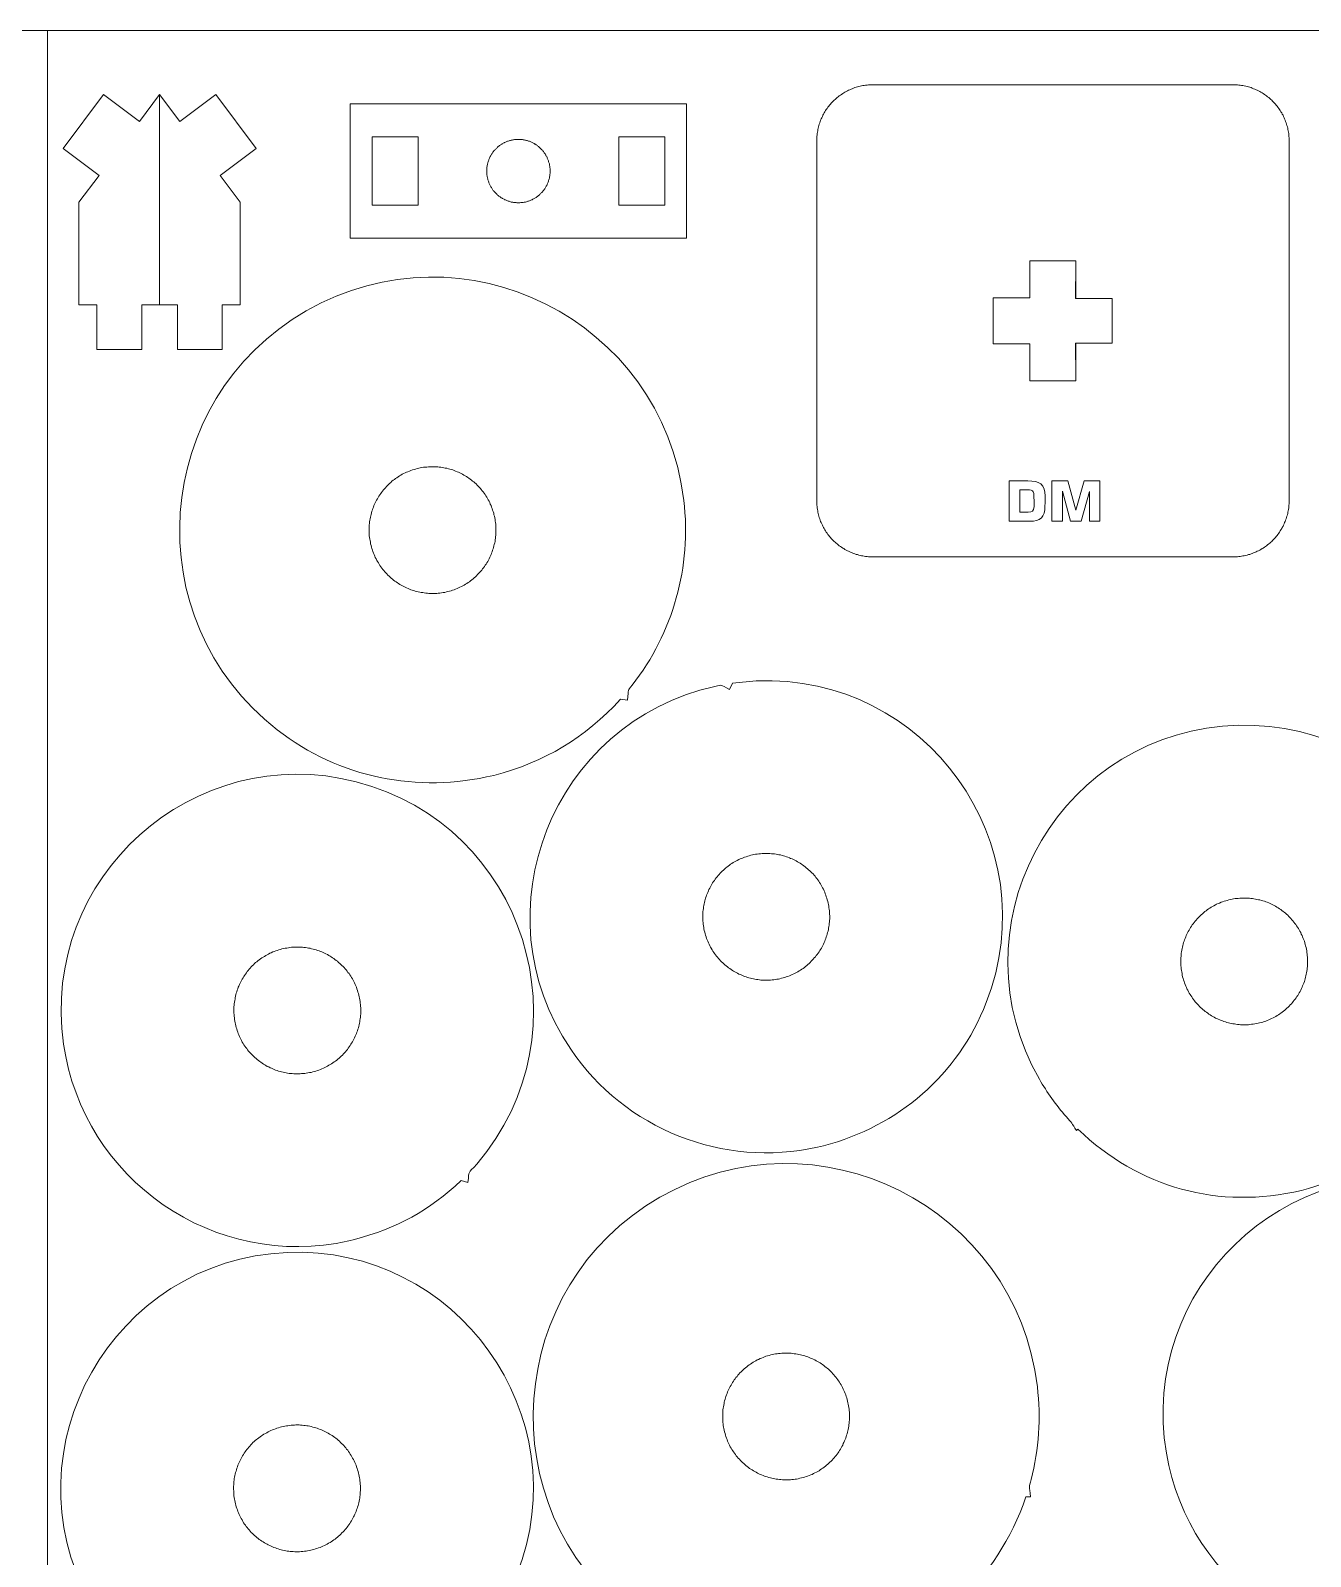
# Model space of a CAD drawing. Header units: inches. Extents: x 385 to 1135, y 241 to 603.
# Drawn here: x 577.9 to 665.5, y 379.5 to 484 of the extents above; entities that cross this region are included whole.
import ezdxf

# ---------------------------------------------------------------- set-up
doc = ezdxf.new("R2010")
doc.units = ezdxf.units.IN
doc.header["$MEASUREMENT"] = 0
for name, color, linetype in [('Capa 1', 7, 'Continuous'), ('Capa 2', 5, 'Continuous'), ('Capa 5', 20, 'Continuous')]:
    doc.layers.add(name, color=color, linetype=linetype)

msp = doc.modelspace()

# ---------------------------------------------------------------- linework, layer by layer
at = {"layer": 'Capa 1', "lineweight": 9}
for points in [[(585.52, 462.15), (582.45, 462.15), (582.45, 465.22), (581.22, 465.22), (581.22, 472.23), (582.6, 474.07), (580.15, 475.91), (582.91, 479.6), (585.36, 477.76), (586.74, 479.6), (586.74, 465.22), (585.52, 465.22), (585.52, 462.15)], [(586.74, 465.22), (587.97, 465.22), (587.97, 462.15), (591.03, 462.15), (591.03, 465.22), (592.26, 465.22), (592.26, 472.23), (590.88, 474.07), (593.34, 475.91), (590.58, 479.6), (588.12, 477.76), (586.74, 479.6)], [(635.54, 447.96), (660.29, 447.96), (660.39, 447.97), (660.49, 447.97), (660.58, 447.98), (660.68, 447.99), (660.78, 448), (660.87, 448.02), (660.96, 448.04), (661.06, 448.06), (661.15, 448.08), (661.24, 448.11), (661.33, 448.13), (661.42, 448.16), (661.51, 448.19), (661.6, 448.23), (661.68, 448.26), (661.77, 448.3), (661.85, 448.34), (661.94, 448.38), (662.02, 448.42), (662.1, 448.47), (662.18, 448.52), (662.26, 448.56), (662.34, 448.62), (662.41, 448.67), (662.49, 448.72), (662.56, 448.78), (662.63, 448.84), (662.7, 448.9), (662.77, 448.96), (662.84, 449.02), (662.9, 449.08), (662.97, 449.15), (663.03, 449.22), (663.09, 449.29), (663.15, 449.36), (663.21, 449.43), (663.26, 449.5), (663.32, 449.58), (663.37, 449.65), (663.42, 449.73), (663.47, 449.81), (663.52, 449.89), (663.56, 449.97), (663.61, 450.05), (663.65, 450.13), (663.69, 450.22), (663.72, 450.3), (663.76, 450.39), (663.79, 450.48), (663.82, 450.57), (663.85, 450.66), (663.88, 450.75), (663.91, 450.84), (663.93, 450.93), (663.95, 451.02), (663.97, 451.12), (663.98, 451.21), (664, 451.31), (664.01, 451.4), (664.01, 451.5), (664.02, 451.6), (664.02, 451.7), (664.03, 476.44), (664.02, 476.54), (664.02, 476.64), (664.01, 476.74), (664.01, 476.84), (664, 476.93), (663.98, 477.03), (663.97, 477.12), (663.95, 477.22), (663.93, 477.31), (663.91, 477.4), (663.88, 477.49), (663.85, 477.58), (663.82, 477.67), (663.79, 477.76), (663.76, 477.85), (663.72, 477.94), (663.69, 478.02), (663.65, 478.11), (663.61, 478.19), (663.56, 478.27), (663.52, 478.35), (663.47, 478.43), (663.42, 478.51), (663.37, 478.59), (663.32, 478.66), (663.26, 478.74), (663.21, 478.81), (663.15, 478.88), (663.09, 478.95), (663.03, 479.02), (662.97, 479.09), (662.9, 479.16), (662.84, 479.22), (662.77, 479.28), (662.7, 479.34), (662.63, 479.4), (662.56, 479.46), (662.49, 479.52), (662.41, 479.57), (662.34, 479.62), (662.26, 479.67), (662.18, 479.72), (662.1, 479.77), (662.02, 479.82), (661.94, 479.86), (661.85, 479.9), (661.77, 479.94), (661.68, 479.98), (661.6, 480.01), (661.51, 480.05), (661.42, 480.08), (661.33, 480.11), (661.24, 480.13), (661.15, 480.16), (661.06, 480.18), (660.96, 480.2), (660.87, 480.22), (660.78, 480.23), (660.68, 480.25), (660.58, 480.26), (660.49, 480.27), (660.39, 480.27), (660.29, 480.28), (635.54, 480.28), (635.44, 480.28), (635.35, 480.27), (635.25, 480.27), (635.15, 480.26), (635.05, 480.25), (634.96, 480.23), (634.86, 480.22), (634.77, 480.2), (634.68, 480.18), (634.58, 480.16), (634.49, 480.13), (634.4, 480.11), (634.31, 480.08), (634.22, 480.05), (634.14, 480.01), (634.05, 479.98), (633.96, 479.94), (633.88, 479.9), (633.8, 479.86), (633.71, 479.82), (633.63, 479.77), (633.55, 479.72), (633.48, 479.67), (633.4, 479.62), (633.32, 479.57), (633.25, 479.52), (633.17, 479.46), (633.1, 479.4), (633.03, 479.34), (632.96, 479.28), (632.9, 479.22), (632.83, 479.16), (632.77, 479.09), (632.7, 479.02), (632.64, 478.95), (632.58, 478.88), (632.53, 478.81), (632.47, 478.74), (632.42, 478.66), (632.36, 478.59), (632.31, 478.51), (632.26, 478.43), (632.22, 478.35), (632.17, 478.27), (632.13, 478.19), (632.09, 478.11), (632.05, 478.02), (632.01, 477.94), (631.97, 477.85), (631.94, 477.76), (631.91, 477.67), (631.88, 477.58), (631.85, 477.49), (631.83, 477.4), (631.81, 477.31), (631.79, 477.22), (631.77, 477.12), (631.75, 477.03), (631.74, 476.93), (631.73, 476.84), (631.72, 476.74), (631.71, 476.64), (631.71, 476.54), (631.71, 451.8), (631.71, 451.7), (631.71, 451.6), (631.72, 451.5), (631.73, 451.4), (631.74, 451.31), (631.75, 451.21), (631.77, 451.12), (631.79, 451.02), (631.81, 450.93), (631.83, 450.84), (631.85, 450.75), (631.88, 450.66), (631.91, 450.57), (631.94, 450.48), (631.97, 450.39), (632.01, 450.3), (632.05, 450.22), (632.09, 450.13), (632.13, 450.05), (632.17, 449.97), (632.22, 449.89), (632.26, 449.81), (632.31, 449.73), (632.36, 449.65), (632.42, 449.58), (632.47, 449.5), (632.53, 449.43), (632.58, 449.36), (632.64, 449.29), (632.7, 449.22), (632.77, 449.15), (632.83, 449.08), (632.9, 449.02), (632.96, 448.96), (633.03, 448.9), (633.1, 448.84), (633.17, 448.78), (633.25, 448.72), (633.32, 448.67), (633.4, 448.62), (633.48, 448.56), (633.55, 448.52), (633.63, 448.47), (633.71, 448.42), (633.8, 448.38), (633.88, 448.34), (633.96, 448.3), (634.05, 448.26), (634.14, 448.23), (634.22, 448.19), (634.31, 448.16), (634.4, 448.13), (634.49, 448.11), (634.58, 448.08), (634.68, 448.06), (634.77, 448.04), (634.86, 448.02), (634.96, 448), (635.05, 447.99), (635.15, 447.98), (635.25, 447.97), (635.35, 447.97), (635.44, 447.96), (635.54, 447.96)], [(622.8, 469.77), (599.79, 469.77), (599.79, 478.97), (622.8, 478.97), (622.8, 469.77)], [(604.43, 476.71), (604.43, 472.03), (601.29, 472.03), (601.29, 476.71), (604.43, 476.71)], [(611.29, 472.2), (611.24, 472.2), (611.18, 472.2), (611.13, 472.21), (611.07, 472.21), (611.02, 472.22), (610.96, 472.22), (610.91, 472.23), (610.86, 472.24), (610.8, 472.25), (610.75, 472.27), (610.7, 472.28), (610.65, 472.3), (610.6, 472.31), (610.55, 472.33), (610.5, 472.35), (610.45, 472.37), (610.4, 472.39), (610.35, 472.41), (610.31, 472.44), (610.26, 472.46), (610.21, 472.49), (610.17, 472.51), (610.12, 472.54), (610.08, 472.57), (610.04, 472.6), (610, 472.63), (609.95, 472.66), (609.91, 472.69), (609.87, 472.73), (609.83, 472.76), (609.8, 472.8), (609.76, 472.83), (609.72, 472.87), (609.69, 472.91), (609.65, 472.95), (609.62, 472.99), (609.59, 473.03), (609.55, 473.07), (609.52, 473.11), (609.49, 473.16), (609.47, 473.2), (609.44, 473.24), (609.41, 473.29), (609.39, 473.33), (609.36, 473.38), (609.34, 473.43), (609.32, 473.48), (609.29, 473.52), (609.27, 473.57), (609.26, 473.62), (609.24, 473.67), (609.22, 473.72), (609.21, 473.77), (609.19, 473.83), (609.18, 473.88), (609.17, 473.93), (609.16, 473.98), (609.15, 474.04), (609.14, 474.09), (609.14, 474.15), (609.13, 474.2), (609.13, 474.26), (609.12, 474.31), (609.12, 474.37), (609.12, 474.42), (609.13, 474.48), (609.13, 474.54), (609.14, 474.59), (609.14, 474.64), (609.15, 474.7), (609.16, 474.75), (609.17, 474.81), (609.18, 474.86), (609.19, 474.91), (609.21, 474.96), (609.22, 475.01), (609.24, 475.06), (609.26, 475.11), (609.27, 475.16), (609.29, 475.21), (609.32, 475.26), (609.34, 475.31), (609.36, 475.36), (609.39, 475.4), (609.41, 475.45), (609.44, 475.49), (609.47, 475.54), (609.49, 475.58), (609.52, 475.62), (609.55, 475.67), (609.59, 475.71), (609.62, 475.75), (609.65, 475.79), (609.69, 475.83), (609.72, 475.86), (609.76, 475.9), (609.8, 475.94), (609.83, 475.97), (609.87, 476.01), (609.91, 476.04), (609.95, 476.07), (610, 476.11), (610.04, 476.14), (610.08, 476.17), (610.12, 476.2), (610.17, 476.22), (610.21, 476.25), (610.26, 476.28), (610.31, 476.3), (610.35, 476.32), (610.4, 476.35), (610.45, 476.37), (610.5, 476.39), (610.55, 476.41), (610.6, 476.42), (610.65, 476.44), (610.7, 476.46), (610.75, 476.47), (610.8, 476.48), (610.86, 476.49), (610.91, 476.5), (610.96, 476.51), (611.02, 476.52), (611.07, 476.53), (611.13, 476.53), (611.18, 476.53), (611.24, 476.54), (611.29, 476.54), (611.35, 476.54), (611.4, 476.53), (611.46, 476.53), (611.51, 476.53), (611.57, 476.52), (611.62, 476.51), (611.68, 476.5), (611.73, 476.49), (611.78, 476.48), (611.84, 476.47), (611.89, 476.46), (611.94, 476.44), (611.99, 476.42), (612.04, 476.41), (612.09, 476.39), (612.14, 476.37), (612.19, 476.35), (612.23, 476.32), (612.28, 476.3), (612.33, 476.28), (612.37, 476.25), (612.42, 476.22), (612.46, 476.2), (612.51, 476.17), (612.55, 476.14), (612.59, 476.11), (612.63, 476.07), (612.67, 476.04), (612.71, 476.01), (612.75, 475.97), (612.79, 475.94), (612.83, 475.9), (612.86, 475.86), (612.9, 475.83), (612.93, 475.79), (612.97, 475.75), (613, 475.71), (613.03, 475.67), (613.06, 475.62), (613.09, 475.58), (613.12, 475.54), (613.15, 475.49), (613.17, 475.45), (613.2, 475.4), (613.23, 475.36), (613.25, 475.31), (613.27, 475.26), (613.29, 475.21), (613.31, 475.16), (613.33, 475.11), (613.35, 475.06), (613.36, 475.01), (613.38, 474.96), (613.39, 474.91), (613.41, 474.86), (613.42, 474.81), (613.43, 474.75), (613.44, 474.7), (613.44, 474.64), (613.45, 474.59), (613.46, 474.54), (613.46, 474.48), (613.46, 474.42), (613.46, 474.37), (613.46, 474.31), (613.46, 474.26), (613.46, 474.2), (613.45, 474.15), (613.44, 474.09), (613.44, 474.04), (613.43, 473.98), (613.42, 473.93), (613.41, 473.88), (613.39, 473.83), (613.38, 473.77), (613.36, 473.72), (613.35, 473.67), (613.33, 473.62), (613.31, 473.57), (613.29, 473.52), (613.27, 473.48), (613.25, 473.43), (613.23, 473.38), (613.2, 473.33), (613.17, 473.29), (613.15, 473.24), (613.12, 473.2), (613.09, 473.16), (613.06, 473.11), (613.03, 473.07), (613, 473.03), (612.97, 472.99), (612.93, 472.95), (612.9, 472.91), (612.86, 472.87), (612.83, 472.83), (612.79, 472.8), (612.75, 472.76), (612.71, 472.73), (612.67, 472.69), (612.63, 472.66), (612.59, 472.63), (612.55, 472.6), (612.51, 472.57), (612.46, 472.54), (612.42, 472.51), (612.37, 472.49), (612.33, 472.46), (612.28, 472.44), (612.23, 472.41), (612.19, 472.39), (612.14, 472.37), (612.09, 472.35), (612.04, 472.33), (611.99, 472.31), (611.94, 472.3), (611.89, 472.28), (611.84, 472.27), (611.78, 472.25), (611.73, 472.24), (611.68, 472.23), (611.62, 472.22), (611.57, 472.22), (611.51, 472.21), (611.46, 472.21), (611.4, 472.2), (611.35, 472.2), (611.29, 472.2)], [(618.16, 476.71), (618.16, 472.03), (621.3, 472.03), (621.3, 476.71), (618.16, 476.71)], [(649.44, 465.65), (649.44, 468.18), (649.44, 468.22), (649.4, 468.22), (646.33, 468.22), (646.29, 468.22), (646.29, 468.18), (646.29, 465.69), (643.81, 465.69), (643.77, 465.69), (643.77, 465.65), (643.77, 462.59), (643.77, 462.55), (643.81, 462.55), (646.29, 462.55), (646.29, 460.06), (646.29, 460.02), (646.33, 460.02), (649.4, 460.02), (649.44, 460.02), (649.44, 460.06), (649.44, 462.59)], [(649.4, 461.44), (649.4, 461.44), (649.4, 462.59), (649.4, 462.59), (649.4, 462.59), (651.92, 462.59), (651.92, 462.59), (651.92, 462.59), (651.92, 465.65), (651.92, 465.65), (651.92, 465.65), (649.4, 465.65), (649.4, 465.65), (649.4, 465.65), (649.4, 466.8), (649.4, 466.8)], [(606.47, 445.58), (606.58, 445.61), (606.68, 445.64), (606.79, 445.68), (606.89, 445.71), (606.99, 445.75), (607.1, 445.79), (607.2, 445.84), (607.29, 445.88), (607.39, 445.93), (607.49, 445.98), (607.58, 446.03), (607.67, 446.09), (607.76, 446.14), (607.85, 446.2), (607.94, 446.26), (608.02, 446.32), (608.11, 446.39), (608.19, 446.45), (608.27, 446.52), (608.35, 446.59), (608.42, 446.66), (608.5, 446.74), (608.57, 446.81), (608.64, 446.89), (608.71, 446.97), (608.78, 447.05), (608.84, 447.13), (608.9, 447.21), (608.97, 447.3), (609.02, 447.38), (609.08, 447.47), (609.14, 447.56), (609.19, 447.65), (609.24, 447.74), (609.29, 447.83), (609.33, 447.93), (609.38, 448.02), (609.42, 448.12), (609.46, 448.21), (609.49, 448.31), (609.53, 448.41), (609.56, 448.51), (609.59, 448.61), (609.62, 448.71), (609.64, 448.81), (609.67, 448.92), (609.69, 449.02), (609.7, 449.12), (609.72, 449.23), (609.73, 449.33), (609.74, 449.44), (609.75, 449.55), (609.75, 449.65), (609.75, 449.76), (609.75, 449.87), (609.75, 449.97), (609.74, 450.08), (609.74, 450.19), (609.72, 450.3), (609.71, 450.41), (609.69, 450.52), (609.67, 450.63), (609.65, 450.74), (609.62, 450.84), (609.6, 450.95), (609.56, 451.06), (609.53, 451.16), (609.5, 451.27), (609.46, 451.37), (609.42, 451.47), (609.37, 451.57), (609.33, 451.67), (609.28, 451.77), (609.23, 451.86), (609.18, 451.96), (609.12, 452.05), (609.07, 452.14), (609.01, 452.23), (608.95, 452.31), (608.88, 452.4), (608.82, 452.48), (608.75, 452.57), (608.69, 452.65), (608.61, 452.72), (608.54, 452.8), (608.47, 452.87), (608.39, 452.95), (608.32, 453.02), (608.24, 453.09), (608.16, 453.15), (608.08, 453.22), (607.99, 453.28), (607.91, 453.34), (607.82, 453.4), (607.74, 453.46), (607.65, 453.51), (607.56, 453.56), (607.47, 453.62), (607.37, 453.66), (607.28, 453.71), (607.19, 453.75), (607.09, 453.79), (606.99, 453.83), (606.9, 453.87), (606.8, 453.91), (606.7, 453.94), (606.6, 453.97), (606.5, 453.99), (606.39, 454.02), (606.29, 454.04), (606.19, 454.06), (606.08, 454.08), (605.98, 454.09), (605.87, 454.11), (605.77, 454.12), (605.66, 454.12), (605.56, 454.13), (605.45, 454.13), (605.34, 454.13), (605.23, 454.13), (605.13, 454.12), (605.02, 454.11), (604.91, 454.1), (604.8, 454.09), (604.69, 454.07), (604.58, 454.05), (604.47, 454.03), (604.36, 454), (604.26, 453.97), (604.15, 453.94), (604.04, 453.91), (603.94, 453.87), (603.84, 453.83), (603.73, 453.79), (603.63, 453.75), (603.54, 453.7), (603.44, 453.66), (603.34, 453.61), (603.25, 453.55), (603.16, 453.5), (603.07, 453.44), (602.98, 453.38), (602.89, 453.32), (602.81, 453.26), (602.72, 453.2), (602.64, 453.13), (602.56, 453.06), (602.48, 452.99), (602.41, 452.92), (602.33, 452.85), (602.26, 452.77), (602.19, 452.69), (602.12, 452.62), (602.05, 452.54), (601.99, 452.45), (601.93, 452.37), (601.87, 452.29), (601.81, 452.2), (601.75, 452.11), (601.7, 452.02), (601.64, 451.94), (601.59, 451.84), (601.54, 451.75), (601.5, 451.66), (601.45, 451.56), (601.41, 451.47), (601.37, 451.37), (601.34, 451.27), (601.3, 451.17), (601.27, 451.08), (601.24, 450.98), (601.21, 450.87), (601.19, 450.77), (601.17, 450.67), (601.15, 450.57), (601.13, 450.46), (601.11, 450.36), (601.1, 450.25), (601.09, 450.15), (601.08, 450.04), (601.08, 449.93), (601.08, 449.83), (601.08, 449.72), (601.08, 449.61), (601.09, 449.5), (601.09, 449.39), (601.11, 449.29), (601.12, 449.18), (601.14, 449.07), (601.16, 448.96), (601.18, 448.85), (601.21, 448.74), (601.23, 448.63), (601.27, 448.53), (601.3, 448.42), (601.34, 448.32), (601.37, 448.21), (601.42, 448.11), (601.46, 448.01), (601.5, 447.91), (601.55, 447.82), (601.6, 447.72), (601.65, 447.63), (601.71, 447.54), (601.76, 447.45), (601.82, 447.36), (601.88, 447.27), (601.95, 447.19), (602.01, 447.1), (602.08, 447.02), (602.15, 446.94), (602.22, 446.86), (602.29, 446.79), (602.36, 446.71), (602.44, 446.64), (602.51, 446.57), (602.59, 446.5), (602.67, 446.43), (602.75, 446.37), (602.84, 446.3), (602.92, 446.24), (603.01, 446.18), (603.09, 446.13), (603.18, 446.07), (603.27, 446.02), (603.36, 445.97), (603.46, 445.92), (603.55, 445.88), (603.64, 445.83), (603.74, 445.79), (603.84, 445.75), (603.93, 445.71), (604.03, 445.68), (604.13, 445.65), (604.23, 445.62), (604.33, 445.59), (604.44, 445.57), (604.54, 445.54), (604.64, 445.52), (604.75, 445.51), (604.85, 445.49), (604.96, 445.48), (605.06, 445.47), (605.17, 445.46), (605.27, 445.46), (605.38, 445.45), (605.49, 445.45), (605.6, 445.46), (605.71, 445.46), (605.81, 445.47), (605.92, 445.48), (606.03, 445.5), (606.14, 445.51), (606.25, 445.53), (606.36, 445.56), (606.47, 445.58)], [(629.3, 419.11), (629.41, 419.14), (629.52, 419.17), (629.62, 419.2), (629.72, 419.24), (629.83, 419.28), (629.93, 419.32), (630.03, 419.36), (630.13, 419.41), (630.22, 419.46), (630.32, 419.51), (630.41, 419.56), (630.5, 419.61), (630.59, 419.67), (630.68, 419.73), (630.77, 419.79), (630.86, 419.85), (630.94, 419.91), (631.02, 419.98), (631.1, 420.05), (631.18, 420.12), (631.26, 420.19), (631.33, 420.27), (631.4, 420.34), (631.47, 420.42), (631.54, 420.5), (631.61, 420.58), (631.67, 420.66), (631.74, 420.74), (631.8, 420.83), (631.86, 420.91), (631.91, 421), (631.97, 421.09), (632.02, 421.18), (632.07, 421.27), (632.12, 421.36), (632.16, 421.45), (632.21, 421.55), (632.25, 421.64), (632.29, 421.74), (632.33, 421.84), (632.36, 421.94), (632.39, 422.04), (632.42, 422.14), (632.45, 422.24), (632.48, 422.34), (632.5, 422.44), (632.52, 422.55), (632.54, 422.65), (632.55, 422.75), (632.56, 422.86), (632.57, 422.97), (632.58, 423.07), (632.59, 423.18), (632.59, 423.29), (632.59, 423.39), (632.58, 423.5), (632.58, 423.61), (632.57, 423.72), (632.56, 423.83), (632.54, 423.94), (632.53, 424.04), (632.51, 424.15), (632.48, 424.26), (632.46, 424.37), (632.43, 424.48), (632.4, 424.59), (632.36, 424.69), (632.33, 424.8), (632.29, 424.9), (632.25, 425), (632.21, 425.1), (632.16, 425.2), (632.11, 425.29), (632.06, 425.39), (632.01, 425.48), (631.96, 425.58), (631.9, 425.67), (631.84, 425.75), (631.78, 425.84), (631.72, 425.93), (631.65, 426.01), (631.59, 426.09), (631.52, 426.17), (631.45, 426.25), (631.38, 426.33), (631.3, 426.4), (631.23, 426.47), (631.15, 426.54), (631.07, 426.61), (630.99, 426.68), (630.91, 426.75), (630.83, 426.81), (630.74, 426.87), (630.66, 426.93), (630.57, 426.98), (630.48, 427.04), (630.39, 427.09), (630.3, 427.14), (630.21, 427.19), (630.11, 427.24), (630.02, 427.28), (629.92, 427.32), (629.83, 427.36), (629.73, 427.4), (629.63, 427.43), (629.53, 427.46), (629.43, 427.49), (629.33, 427.52), (629.23, 427.55), (629.12, 427.57), (629.02, 427.59), (628.92, 427.61), (628.81, 427.62), (628.71, 427.63), (628.6, 427.64), (628.5, 427.65), (628.39, 427.66), (628.28, 427.66), (628.17, 427.66), (628.07, 427.65), (627.96, 427.65), (627.85, 427.64), (627.74, 427.63), (627.63, 427.61), (627.52, 427.6), (627.41, 427.58), (627.31, 427.55), (627.2, 427.53), (627.09, 427.5), (626.98, 427.47), (626.88, 427.43), (626.77, 427.4), (626.67, 427.36), (626.57, 427.32), (626.47, 427.28), (626.37, 427.23), (626.27, 427.18), (626.18, 427.13), (626.08, 427.08), (625.99, 427.03), (625.9, 426.97), (625.81, 426.91), (625.73, 426.85), (625.64, 426.79), (625.56, 426.72), (625.48, 426.66), (625.4, 426.59), (625.32, 426.52), (625.24, 426.45), (625.17, 426.37), (625.09, 426.3), (625.02, 426.22), (624.95, 426.14), (624.89, 426.06), (624.82, 425.98), (624.76, 425.9), (624.7, 425.81), (624.64, 425.73), (624.58, 425.64), (624.53, 425.55), (624.48, 425.46), (624.43, 425.37), (624.38, 425.28), (624.33, 425.18), (624.29, 425.09), (624.25, 424.99), (624.21, 424.9), (624.17, 424.8), (624.14, 424.7), (624.1, 424.6), (624.07, 424.5), (624.05, 424.4), (624.02, 424.3), (624, 424.2), (623.98, 424.09), (623.96, 423.99), (623.95, 423.88), (623.93, 423.78), (623.92, 423.67), (623.92, 423.57), (623.91, 423.46), (623.91, 423.35), (623.91, 423.24), (623.91, 423.14), (623.92, 423.03), (623.93, 422.92), (623.94, 422.81), (623.95, 422.7), (623.97, 422.59), (623.99, 422.49), (624.01, 422.38), (624.04, 422.27), (624.07, 422.16), (624.1, 422.05), (624.13, 421.95), (624.17, 421.84), (624.21, 421.74), (624.25, 421.64), (624.29, 421.54), (624.34, 421.44), (624.38, 421.34), (624.43, 421.25), (624.49, 421.16), (624.54, 421.06), (624.6, 420.97), (624.66, 420.88), (624.72, 420.8), (624.78, 420.71), (624.84, 420.63), (624.91, 420.55), (624.98, 420.47), (625.05, 420.39), (625.12, 420.31), (625.19, 420.24), (625.27, 420.16), (625.35, 420.09), (625.42, 420.03), (625.5, 419.96), (625.59, 419.89), (625.67, 419.83), (625.75, 419.77), (625.84, 419.71), (625.93, 419.65), (626.02, 419.6), (626.11, 419.55), (626.2, 419.5), (626.29, 419.45), (626.38, 419.4), (626.48, 419.36), (626.57, 419.32), (626.67, 419.28), (626.77, 419.24), (626.87, 419.21), (626.97, 419.17), (627.07, 419.14), (627.17, 419.12), (627.27, 419.09), (627.37, 419.07), (627.47, 419.05), (627.58, 419.03), (627.68, 419.02), (627.79, 419), (627.89, 418.99), (628, 418.99), (628.11, 418.98), (628.22, 418.98), (628.32, 418.98), (628.43, 418.98), (628.54, 418.99), (628.65, 419), (628.76, 419.01), (628.86, 419.02), (628.97, 419.04), (629.08, 419.06), (629.19, 419.08), (629.3, 419.11)], [(662, 416.06), (662.11, 416.08), (662.22, 416.11), (662.33, 416.15), (662.43, 416.18), (662.53, 416.22), (662.63, 416.26), (662.73, 416.31), (662.83, 416.35), (662.93, 416.4), (663.02, 416.45), (663.12, 416.5), (663.21, 416.56), (663.3, 416.61), (663.39, 416.67), (663.47, 416.73), (663.56, 416.8), (663.64, 416.86), (663.73, 416.93), (663.81, 416.99), (663.88, 417.06), (663.96, 417.14), (664.03, 417.21), (664.11, 417.29), (664.18, 417.36), (664.25, 417.44), (664.31, 417.52), (664.38, 417.6), (664.44, 417.69), (664.5, 417.77), (664.56, 417.86), (664.62, 417.94), (664.67, 418.03), (664.72, 418.12), (664.78, 418.21), (664.82, 418.3), (664.87, 418.4), (664.91, 418.49), (664.95, 418.59), (664.99, 418.69), (665.03, 418.78), (665.07, 418.88), (665.1, 418.98), (665.13, 419.08), (665.16, 419.18), (665.18, 419.28), (665.2, 419.39), (665.22, 419.49), (665.24, 419.59), (665.26, 419.7), (665.27, 419.8), (665.28, 419.91), (665.29, 420.02), (665.29, 420.12), (665.29, 420.23), (665.29, 420.34), (665.29, 420.45), (665.28, 420.55), (665.27, 420.66), (665.26, 420.77), (665.25, 420.88), (665.23, 420.99), (665.21, 421.1), (665.19, 421.21), (665.16, 421.32), (665.13, 421.42), (665.1, 421.53), (665.07, 421.64), (665.03, 421.74), (664.99, 421.84), (664.95, 421.94), (664.91, 422.04), (664.86, 422.14), (664.82, 422.24), (664.77, 422.33), (664.71, 422.43), (664.66, 422.52), (664.6, 422.61), (664.54, 422.7), (664.48, 422.79), (664.42, 422.87), (664.36, 422.95), (664.29, 423.04), (664.22, 423.12), (664.15, 423.2), (664.08, 423.27), (664.01, 423.35), (663.93, 423.42), (663.85, 423.49), (663.78, 423.56), (663.7, 423.63), (663.61, 423.69), (663.53, 423.75), (663.45, 423.81), (663.36, 423.87), (663.27, 423.93), (663.19, 423.98), (663.1, 424.04), (663, 424.09), (662.91, 424.13), (662.82, 424.18), (662.72, 424.22), (662.63, 424.27), (662.53, 424.31), (662.43, 424.34), (662.34, 424.38), (662.24, 424.41), (662.14, 424.44), (662.03, 424.47), (661.93, 424.49), (661.83, 424.51), (661.73, 424.53), (661.62, 424.55), (661.52, 424.57), (661.41, 424.58), (661.31, 424.59), (661.2, 424.6), (661.09, 424.6), (660.99, 424.6), (660.88, 424.6), (660.77, 424.6), (660.66, 424.59), (660.55, 424.58), (660.45, 424.57), (660.34, 424.56), (660.23, 424.54), (660.12, 424.52), (660.01, 424.5), (659.9, 424.47), (659.79, 424.44), (659.69, 424.41), (659.58, 424.38), (659.48, 424.34), (659.37, 424.31), (659.27, 424.26), (659.17, 424.22), (659.07, 424.18), (658.98, 424.13), (658.88, 424.08), (658.79, 424.03), (658.7, 423.97), (658.61, 423.91), (658.52, 423.86), (658.43, 423.8), (658.35, 423.73), (658.26, 423.67), (658.18, 423.6), (658.1, 423.53), (658.02, 423.46), (657.95, 423.39), (657.87, 423.32), (657.8, 423.24), (657.73, 423.17), (657.66, 423.09), (657.59, 423.01), (657.53, 422.93), (657.46, 422.84), (657.4, 422.76), (657.34, 422.67), (657.29, 422.59), (657.23, 422.5), (657.18, 422.41), (657.13, 422.32), (657.08, 422.22), (657.04, 422.13), (656.99, 422.04), (656.95, 421.94), (656.91, 421.84), (656.87, 421.75), (656.84, 421.65), (656.81, 421.55), (656.78, 421.45), (656.75, 421.35), (656.73, 421.24), (656.7, 421.14), (656.68, 421.04), (656.67, 420.93), (656.65, 420.83), (656.64, 420.72), (656.63, 420.62), (656.62, 420.51), (656.62, 420.4), (656.61, 420.3), (656.61, 420.19), (656.62, 420.08), (656.62, 419.97), (656.63, 419.87), (656.64, 419.76), (656.66, 419.65), (656.68, 419.54), (656.7, 419.43), (656.72, 419.32), (656.74, 419.21), (656.77, 419.1), (656.8, 419), (656.84, 418.89), (656.87, 418.79), (656.91, 418.68), (656.95, 418.58), (657, 418.48), (657.04, 418.39), (657.09, 418.29), (657.14, 418.19), (657.19, 418.1), (657.25, 418.01), (657.3, 417.92), (657.36, 417.83), (657.42, 417.74), (657.48, 417.66), (657.55, 417.57), (657.61, 417.49), (657.68, 417.41), (657.75, 417.33), (657.82, 417.26), (657.9, 417.18), (657.97, 417.11), (658.05, 417.04), (658.13, 416.97), (658.21, 416.9), (658.29, 416.84), (658.37, 416.78), (658.46, 416.71), (658.54, 416.66), (658.63, 416.6), (658.72, 416.54), (658.81, 416.49), (658.9, 416.44), (658.99, 416.39), (659.09, 416.35), (659.18, 416.3), (659.28, 416.26), (659.37, 416.22), (659.47, 416.19), (659.57, 416.15), (659.67, 416.12), (659.77, 416.09), (659.87, 416.06), (659.97, 416.04), (660.08, 416.01), (660.18, 415.99), (660.28, 415.98), (660.39, 415.96), (660.49, 415.95), (660.6, 415.94), (660.71, 415.93), (660.81, 415.93), (660.92, 415.92), (661.03, 415.93), (661.13, 415.93), (661.24, 415.93), (661.35, 415.94), (661.46, 415.96), (661.57, 415.97), (661.68, 415.99), (661.79, 416.01), (661.9, 416.03), (662, 416.06)], [(597.22, 412.7), (597.33, 412.73), (597.43, 412.76), (597.54, 412.79), (597.64, 412.83), (597.74, 412.87), (597.85, 412.91), (597.95, 412.95), (598.04, 413), (598.14, 413.04), (598.24, 413.09), (598.33, 413.15), (598.42, 413.2), (598.51, 413.26), (598.6, 413.31), (598.69, 413.38), (598.77, 413.44), (598.86, 413.5), (598.94, 413.57), (599.02, 413.64), (599.1, 413.71), (599.17, 413.78), (599.25, 413.85), (599.32, 413.93), (599.39, 414), (599.46, 414.08), (599.53, 414.16), (599.59, 414.24), (599.65, 414.33), (599.71, 414.41), (599.77, 414.5), (599.83, 414.59), (599.88, 414.67), (599.94, 414.76), (599.99, 414.86), (600.04, 414.95), (600.08, 415.04), (600.13, 415.14), (600.17, 415.23), (600.21, 415.33), (600.24, 415.43), (600.28, 415.52), (600.31, 415.62), (600.34, 415.72), (600.37, 415.83), (600.39, 415.93), (600.41, 416.03), (600.43, 416.13), (600.45, 416.24), (600.47, 416.34), (600.48, 416.45), (600.49, 416.55), (600.5, 416.66), (600.5, 416.77), (600.5, 416.87), (600.5, 416.98), (600.5, 417.09), (600.49, 417.2), (600.49, 417.31), (600.47, 417.41), (600.46, 417.52), (600.44, 417.63), (600.42, 417.74), (600.4, 417.85), (600.37, 417.96), (600.35, 418.07), (600.31, 418.17), (600.28, 418.28), (600.24, 418.38), (600.21, 418.49), (600.17, 418.59), (600.12, 418.69), (600.08, 418.79), (600.03, 418.88), (599.98, 418.98), (599.93, 419.07), (599.87, 419.16), (599.82, 419.25), (599.76, 419.34), (599.7, 419.43), (599.63, 419.51), (599.57, 419.6), (599.5, 419.68), (599.43, 419.76), (599.36, 419.84), (599.29, 419.91), (599.22, 419.99), (599.14, 420.06), (599.07, 420.13), (598.99, 420.2), (598.91, 420.27), (598.83, 420.33), (598.74, 420.4), (598.66, 420.46), (598.57, 420.52), (598.49, 420.57), (598.4, 420.63), (598.31, 420.68), (598.22, 420.73), (598.12, 420.78), (598.03, 420.82), (597.94, 420.87), (597.84, 420.91), (597.74, 420.95), (597.65, 420.98), (597.55, 421.02), (597.45, 421.05), (597.35, 421.08), (597.25, 421.11), (597.14, 421.13), (597.04, 421.16), (596.94, 421.18), (596.83, 421.19), (596.73, 421.21), (596.62, 421.22), (596.52, 421.23), (596.41, 421.24), (596.31, 421.24), (596.2, 421.25), (596.09, 421.25), (595.98, 421.24), (595.87, 421.24), (595.77, 421.23), (595.66, 421.22), (595.55, 421.2), (595.44, 421.18), (595.33, 421.16), (595.22, 421.14), (595.11, 421.12), (595.01, 421.09), (594.9, 421.06), (594.79, 421.02), (594.69, 420.99), (594.59, 420.95), (594.48, 420.91), (594.38, 420.86), (594.29, 420.82), (594.19, 420.77), (594.09, 420.72), (594, 420.67), (593.91, 420.61), (593.82, 420.56), (593.73, 420.5), (593.64, 420.44), (593.56, 420.38), (593.47, 420.31), (593.39, 420.24), (593.31, 420.18), (593.23, 420.11), (593.16, 420.03), (593.08, 419.96), (593.01, 419.89), (592.94, 419.81), (592.87, 419.73), (592.8, 419.65), (592.74, 419.57), (592.68, 419.49), (592.62, 419.4), (592.56, 419.31), (592.5, 419.23), (592.45, 419.14), (592.39, 419.05), (592.34, 418.96), (592.29, 418.87), (592.25, 418.77), (592.2, 418.68), (592.16, 418.58), (592.12, 418.49), (592.09, 418.39), (592.05, 418.29), (592.02, 418.19), (591.99, 418.09), (591.96, 417.99), (591.94, 417.89), (591.92, 417.78), (591.9, 417.68), (591.88, 417.58), (591.86, 417.47), (591.85, 417.37), (591.84, 417.26), (591.83, 417.15), (591.83, 417.05), (591.83, 416.94), (591.83, 416.83), (591.83, 416.72), (591.84, 416.62), (591.84, 416.51), (591.86, 416.4), (591.87, 416.29), (591.89, 416.18), (591.91, 416.07), (591.93, 415.96), (591.96, 415.85), (591.98, 415.75), (592.02, 415.64), (592.05, 415.53), (592.09, 415.43), (592.12, 415.33), (592.16, 415.23), (592.21, 415.13), (592.25, 415.03), (592.3, 414.93), (592.35, 414.84), (592.4, 414.74), (592.46, 414.65), (592.51, 414.56), (592.57, 414.47), (592.63, 414.38), (592.7, 414.3), (592.76, 414.22), (592.83, 414.13), (592.9, 414.05), (592.97, 413.98), (593.04, 413.9), (593.11, 413.82), (593.19, 413.75), (593.26, 413.68), (593.34, 413.61), (593.42, 413.55), (593.5, 413.48), (593.59, 413.42), (593.67, 413.36), (593.76, 413.3), (593.84, 413.24), (593.93, 413.19), (594.02, 413.13), (594.11, 413.08), (594.21, 413.04), (594.3, 412.99), (594.39, 412.95), (594.49, 412.9), (594.59, 412.87), (594.68, 412.83), (594.78, 412.79), (594.88, 412.76), (594.98, 412.73), (595.08, 412.7), (595.19, 412.68), (595.29, 412.66), (595.39, 412.64), (595.5, 412.62), (595.6, 412.6), (595.71, 412.59), (595.81, 412.58), (595.92, 412.57), (596.02, 412.57), (596.13, 412.57), (596.24, 412.57), (596.35, 412.57), (596.46, 412.58), (596.56, 412.59), (596.67, 412.6), (596.78, 412.61), (596.89, 412.63), (597, 412.65), (597.11, 412.67), (597.22, 412.7)], [(630.66, 384.9), (630.77, 384.93), (630.87, 384.96), (630.98, 385), (631.08, 385.03), (631.19, 385.07), (631.29, 385.11), (631.39, 385.15), (631.49, 385.2), (631.58, 385.25), (631.68, 385.3), (631.77, 385.35), (631.86, 385.4), (631.95, 385.46), (632.04, 385.52), (632.13, 385.58), (632.21, 385.64), (632.3, 385.71), (632.38, 385.77), (632.46, 385.84), (632.54, 385.91), (632.61, 385.98), (632.69, 386.06), (632.76, 386.13), (632.83, 386.21), (632.9, 386.29), (632.97, 386.37), (633.03, 386.45), (633.1, 386.53), (633.16, 386.62), (633.22, 386.7), (633.27, 386.79), (633.33, 386.88), (633.38, 386.97), (633.43, 387.06), (633.48, 387.15), (633.52, 387.25), (633.57, 387.34), (633.61, 387.44), (633.65, 387.53), (633.69, 387.63), (633.72, 387.73), (633.75, 387.83), (633.78, 387.93), (633.81, 388.03), (633.83, 388.13), (633.86, 388.23), (633.88, 388.34), (633.89, 388.44), (633.91, 388.55), (633.92, 388.65), (633.93, 388.76), (633.94, 388.86), (633.94, 388.97), (633.95, 389.08), (633.95, 389.19), (633.94, 389.29), (633.94, 389.4), (633.93, 389.51), (633.92, 389.62), (633.9, 389.73), (633.88, 389.84), (633.86, 389.95), (633.84, 390.05), (633.82, 390.16), (633.79, 390.27), (633.76, 390.38), (633.72, 390.48), (633.69, 390.59), (633.65, 390.69), (633.61, 390.79), (633.56, 390.89), (633.52, 390.99), (633.47, 391.09), (633.42, 391.18), (633.37, 391.28), (633.31, 391.37), (633.26, 391.46), (633.2, 391.55), (633.14, 391.63), (633.08, 391.72), (633.01, 391.8), (632.95, 391.88), (632.88, 391.96), (632.81, 392.04), (632.74, 392.12), (632.66, 392.19), (632.59, 392.27), (632.51, 392.34), (632.43, 392.41), (632.35, 392.47), (632.27, 392.54), (632.19, 392.6), (632.1, 392.66), (632.02, 392.72), (631.93, 392.78), (631.84, 392.83), (631.75, 392.88), (631.66, 392.93), (631.57, 392.98), (631.47, 393.03), (631.38, 393.07), (631.28, 393.11), (631.19, 393.15), (631.09, 393.19), (630.99, 393.22), (630.89, 393.26), (630.79, 393.29), (630.69, 393.31), (630.59, 393.34), (630.48, 393.36), (630.38, 393.38), (630.28, 393.4), (630.17, 393.41), (630.07, 393.43), (629.96, 393.44), (629.85, 393.44), (629.75, 393.45), (629.64, 393.45), (629.53, 393.45), (629.43, 393.45), (629.32, 393.44), (629.21, 393.43), (629.1, 393.42), (628.99, 393.41), (628.88, 393.39), (628.77, 393.37), (628.66, 393.35), (628.56, 393.32), (628.45, 393.29), (628.34, 393.26), (628.23, 393.23), (628.13, 393.19), (628.03, 393.15), (627.93, 393.11), (627.83, 393.07), (627.73, 393.02), (627.63, 392.98), (627.54, 392.93), (627.44, 392.87), (627.35, 392.82), (627.26, 392.76), (627.17, 392.7), (627.09, 392.64), (627, 392.58), (626.92, 392.52), (626.83, 392.45), (626.75, 392.38), (626.68, 392.31), (626.6, 392.24), (626.53, 392.17), (626.45, 392.09), (626.38, 392.01), (626.31, 391.94), (626.25, 391.85), (626.18, 391.77), (626.12, 391.69), (626.06, 391.61), (626, 391.52), (625.94, 391.43), (625.89, 391.34), (625.84, 391.25), (625.78, 391.16), (625.74, 391.07), (625.69, 390.98), (625.65, 390.88), (625.61, 390.79), (625.57, 390.69), (625.53, 390.59), (625.49, 390.49), (625.46, 390.39), (625.43, 390.29), (625.4, 390.19), (625.38, 390.09), (625.36, 389.99), (625.34, 389.88), (625.32, 389.78), (625.3, 389.68), (625.29, 389.57), (625.28, 389.46), (625.27, 389.36), (625.27, 389.25), (625.27, 389.14), (625.27, 389.04), (625.27, 388.93), (625.28, 388.82), (625.29, 388.71), (625.3, 388.6), (625.31, 388.5), (625.33, 388.39), (625.35, 388.28), (625.37, 388.17), (625.4, 388.06), (625.43, 387.95), (625.46, 387.84), (625.49, 387.74), (625.53, 387.63), (625.57, 387.53), (625.61, 387.43), (625.65, 387.33), (625.7, 387.23), (625.74, 387.14), (625.79, 387.04), (625.85, 386.95), (625.9, 386.86), (625.96, 386.77), (626.02, 386.68), (626.08, 386.59), (626.14, 386.5), (626.2, 386.42), (626.27, 386.34), (626.34, 386.26), (626.41, 386.18), (626.48, 386.1), (626.55, 386.03), (626.63, 385.96), (626.71, 385.89), (626.78, 385.82), (626.86, 385.75), (626.95, 385.69), (627.03, 385.62), (627.11, 385.56), (627.2, 385.5), (627.29, 385.45), (627.37, 385.39), (627.46, 385.34), (627.56, 385.29), (627.65, 385.24), (627.74, 385.19), (627.84, 385.15), (627.93, 385.11), (628.03, 385.07), (628.13, 385.03), (628.22, 385), (628.32, 384.97), (628.42, 384.94), (628.53, 384.91), (628.63, 384.88), (628.73, 384.86), (628.83, 384.84), (628.94, 384.82), (629.04, 384.81), (629.15, 384.8), (629.25, 384.79), (629.36, 384.78), (629.47, 384.77), (629.57, 384.77), (629.68, 384.77), (629.79, 384.78), (629.9, 384.78), (630.01, 384.79), (630.11, 384.8), (630.22, 384.82), (630.33, 384.83), (630.44, 384.85), (630.55, 384.88), (630.66, 384.9)], [(597.19, 379.98), (597.3, 380.01), (597.41, 380.04), (597.51, 380.07), (597.62, 380.11), (597.72, 380.15), (597.82, 380.19), (597.92, 380.23), (598.02, 380.28), (598.12, 380.33), (598.21, 380.38), (598.3, 380.43), (598.4, 380.48), (598.49, 380.54), (598.58, 380.6), (598.66, 380.66), (598.75, 380.72), (598.83, 380.79), (598.91, 380.85), (598.99, 380.92), (599.07, 380.99), (599.15, 381.06), (599.22, 381.14), (599.3, 381.21), (599.37, 381.29), (599.43, 381.37), (599.5, 381.45), (599.57, 381.53), (599.63, 381.61), (599.69, 381.7), (599.75, 381.78), (599.81, 381.87), (599.86, 381.96), (599.91, 382.05), (599.96, 382.14), (600.01, 382.23), (600.06, 382.32), (600.1, 382.42), (600.14, 382.51), (600.18, 382.61), (600.22, 382.71), (600.25, 382.81), (600.29, 382.91), (600.32, 383.01), (600.34, 383.11), (600.37, 383.21), (600.39, 383.31), (600.41, 383.42), (600.43, 383.52), (600.44, 383.63), (600.46, 383.73), (600.47, 383.84), (600.47, 383.94), (600.48, 384.05), (600.48, 384.16), (600.48, 384.26), (600.48, 384.37), (600.47, 384.48), (600.46, 384.59), (600.45, 384.7), (600.44, 384.81), (600.42, 384.91), (600.4, 385.02), (600.38, 385.13), (600.35, 385.24), (600.32, 385.35), (600.29, 385.46), (600.26, 385.56), (600.22, 385.67), (600.18, 385.77), (600.14, 385.87), (600.1, 385.97), (600.05, 386.07), (600, 386.16), (599.95, 386.26), (599.9, 386.35), (599.85, 386.45), (599.79, 386.54), (599.73, 386.62), (599.67, 386.71), (599.61, 386.8), (599.54, 386.88), (599.48, 386.96), (599.41, 387.04), (599.34, 387.12), (599.27, 387.2), (599.19, 387.27), (599.12, 387.34), (599.04, 387.41), (598.96, 387.48), (598.88, 387.55), (598.8, 387.62), (598.72, 387.68), (598.63, 387.74), (598.55, 387.8), (598.46, 387.85), (598.37, 387.91), (598.28, 387.96), (598.19, 388.01), (598.1, 388.06), (598.01, 388.11), (597.91, 388.15), (597.82, 388.19), (597.72, 388.23), (597.62, 388.27), (597.52, 388.3), (597.42, 388.33), (597.32, 388.36), (597.22, 388.39), (597.12, 388.42), (597.02, 388.44), (596.91, 388.46), (596.81, 388.48), (596.71, 388.49), (596.6, 388.5), (596.49, 388.51), (596.39, 388.52), (596.28, 388.53), (596.17, 388.53), (596.07, 388.53), (595.96, 388.52), (595.85, 388.52), (595.74, 388.51), (595.63, 388.5), (595.52, 388.48), (595.42, 388.47), (595.31, 388.45), (595.2, 388.42), (595.09, 388.4), (594.98, 388.37), (594.87, 388.34), (594.77, 388.31), (594.66, 388.27), (594.56, 388.23), (594.46, 388.19), (594.36, 388.15), (594.26, 388.1), (594.17, 388.05), (594.07, 388), (593.98, 387.95), (593.88, 387.9), (593.79, 387.84), (593.71, 387.78), (593.62, 387.72), (593.53, 387.66), (593.45, 387.59), (593.37, 387.53), (593.29, 387.46), (593.21, 387.39), (593.13, 387.32), (593.06, 387.24), (592.99, 387.17), (592.92, 387.09), (592.85, 387.01), (592.78, 386.93), (592.71, 386.85), (592.65, 386.77), (592.59, 386.68), (592.53, 386.6), (592.48, 386.51), (592.42, 386.42), (592.37, 386.33), (592.32, 386.24), (592.27, 386.15), (592.22, 386.06), (592.18, 385.96), (592.14, 385.86), (592.1, 385.77), (592.06, 385.67), (592.03, 385.57), (592, 385.47), (591.97, 385.37), (591.94, 385.27), (591.91, 385.17), (591.89, 385.07), (591.87, 384.96), (591.85, 384.86), (591.84, 384.75), (591.83, 384.65), (591.82, 384.54), (591.81, 384.44), (591.8, 384.33), (591.8, 384.22), (591.8, 384.12), (591.81, 384.01), (591.81, 383.9), (591.82, 383.79), (591.83, 383.68), (591.85, 383.57), (591.86, 383.46), (591.88, 383.36), (591.91, 383.25), (591.93, 383.14), (591.96, 383.03), (591.99, 382.92), (592.03, 382.82), (592.06, 382.71), (592.1, 382.61), (592.14, 382.51), (592.18, 382.41), (592.23, 382.31), (592.28, 382.21), (592.33, 382.12), (592.38, 382.03), (592.43, 381.93), (592.49, 381.84), (592.55, 381.75), (592.61, 381.67), (592.67, 381.58), (592.74, 381.5), (592.8, 381.42), (592.87, 381.34), (592.94, 381.26), (593.01, 381.18), (593.09, 381.11), (593.16, 381.04), (593.24, 380.96), (593.32, 380.9), (593.4, 380.83), (593.48, 380.76), (593.56, 380.7), (593.65, 380.64), (593.73, 380.58), (593.82, 380.52), (593.91, 380.47), (594, 380.42), (594.09, 380.37), (594.18, 380.32), (594.28, 380.27), (594.37, 380.23), (594.47, 380.19), (594.56, 380.15), (594.66, 380.11), (594.76, 380.08), (594.86, 380.04), (594.96, 380.01), (595.06, 379.99), (595.16, 379.96), (595.26, 379.94), (595.37, 379.92), (595.47, 379.9), (595.58, 379.89), (595.68, 379.87), (595.79, 379.86), (595.89, 379.86), (596, 379.85), (596.11, 379.85), (596.21, 379.85), (596.32, 379.85), (596.43, 379.86), (596.54, 379.87), (596.65, 379.88), (596.76, 379.89), (596.87, 379.91), (596.97, 379.93), (597.08, 379.95), (597.19, 379.98)]]:
    msp.add_lwpolyline(points, dxfattribs=at)
for points, knots in [([(609.61, 433), (604.35, 431.76), (599.07, 432.81), (594.79, 436.12), (585.07, 443.67), (586.16, 458.7), (596.78, 464.8), (607.52, 470.97), (621.14, 464.18), (622.61, 451.82), (623.15, 447.3), (621.87, 442.76), (619.08, 439.17), (618.74, 438.73), (618.84, 438.99), (618.75, 438.14), (618.75, 438.14), (618.28, 438.21), (618.28, 438.21), (615.83, 435.55), (613.11, 433.92), (609.61, 433)], [0, 0, 0, 0, 1, 1, 1, 2, 2, 2, 3, 3, 3, 4, 4, 4, 5, 5, 5, 6, 6, 6, 7, 7, 7, 7]), ([(632.17, 407.64), (637.31, 409), (641.36, 412.48), (643.3, 417.44), (647.55, 428.3), (639.18, 439.97), (627.57, 439.47), (627.57, 439.47), (625.95, 439.32), (625.95, 439.32), (625.95, 439.32), (625.74, 438.87), (625.74, 438.87), (625.05, 439.23), (625.26, 439.21), (624.74, 439.09), (613.59, 436.6), (608.49, 423.65), (614.87, 414.25), (618.58, 408.77), (625.29, 406.1), (631.76, 407.55), (631.76, 407.55), (632.17, 407.64), (632.17, 407.64)], [0, 0, 0, 0, 1, 1, 1, 2, 2, 2, 3, 3, 3, 4, 4, 4, 5, 5, 5, 6, 6, 6, 7, 7, 7, 8, 8, 8, 8]), ([(664.87, 404.59), (670.15, 405.98), (674.28, 409.62), (676.14, 414.75), (680.19, 425.88), (671.21, 437.46), (659.47, 436.36), (647.73, 435.26), (641.09, 422.38), (646.94, 412.2), (647.46, 411.3), (648.09, 410.42), (648.77, 409.64), (649.17, 409.19), (649.14, 409.19), (649.49, 408.68), (649.49, 408.68), (649.58, 408.78), (649.58, 408.78), (653.75, 404.76), (659.22, 403.25), (664.87, 404.59)], [0, 0, 0, 0, 1, 1, 1, 2, 2, 2, 3, 3, 3, 4, 4, 4, 5, 5, 5, 6, 6, 6, 7, 7, 7, 7]), ([(600.08, 401.23), (602.97, 401.99), (605.19, 403.21), (607.37, 405.26), (607.37, 405.26), (607.84, 405.14), (607.84, 405.14), (607.94, 406.03), (607.8, 405.65), (608.44, 406.39), (616.2, 415.47), (611.76, 429.57), (600.19, 432.56), (589.06, 435.44), (578.52, 425.98), (580.17, 414.61), (581.52, 405.28), (590.51, 399.09), (599.68, 401.13), (599.68, 401.13), (600.08, 401.23), (600.08, 401.23)], [0, 0, 0, 0, 1, 1, 1, 2, 2, 2, 3, 3, 3, 4, 4, 4, 5, 5, 5, 6, 6, 6, 7, 7, 7, 7]), ([(633.8, 372.32), (628.55, 371.07), (623.26, 372.13), (618.99, 375.44), (609.27, 382.98), (610.34, 398.01), (620.97, 404.12), (631.71, 410.29), (645.33, 403.5), (646.8, 391.14), (647.05, 389.02), (646.91, 386.86), (646.37, 384.8), (646.22, 384.19), (646.26, 384.41), (646.34, 383.61), (646.34, 383.61), (646.02, 383.6), (646.02, 383.6), (644.01, 377.87), (639.67, 373.86), (633.8, 372.32)], [0, 0, 0, 0, 1, 1, 1, 2, 2, 2, 3, 3, 3, 4, 4, 4, 5, 5, 5, 6, 6, 6, 7, 7, 7, 7]), ([(675.48, 373.62), (678.75, 374.48), (681.29, 376), (683.58, 378.49), (683.58, 378.49), (684.03, 378.39), (684.03, 378.39), (684.11, 379.31), (683.99, 378.91), (684.56, 379.69), (691.56, 389.17), (686.37, 402.74), (674.83, 405.13), (663.72, 407.43), (653.73, 397.77), (655.63, 386.6), (657.19, 377.46), (666.07, 371.51), (675.08, 373.52), (675.08, 373.52), (675.48, 373.62), (675.48, 373.62)], [0, 0, 0, 0, 1, 1, 1, 2, 2, 2, 3, 3, 3, 4, 4, 4, 5, 5, 5, 6, 6, 6, 7, 7, 7, 7]), ([(600.06, 368.51), (605.2, 369.87), (609.25, 373.35), (611.19, 378.31), (615.45, 389.17), (607.07, 400.84), (595.46, 400.34), (583.54, 399.82), (576.25, 386.97), (581.94, 376.48), (585.36, 370.15), (592.61, 366.85), (599.65, 368.42), (599.65, 368.42), (600.06, 368.51), (600.06, 368.51)], [0, 0, 0, 0, 1, 1, 1, 2, 2, 2, 3, 3, 3, 4, 4, 4, 5, 5, 5, 5])]:
    msp.add_open_spline(points, degree=3, knots=knots, dxfattribs=at)
at = {"layer": 'Capa 2', "lineweight": 9}
for points in [[(386.82, 483.99), (771.33, 483.99)], [(579.08, 242.03), (579.08, 483.99)]]:
    msp.add_lwpolyline(points, dxfattribs=at)
at = {"layer": 'Capa 5', "lineweight": 9}
msp.add_lwpolyline([(650.01, 453.16), (651.08, 453.16), (651.08, 450.4), (650.36, 450.4), (650.36, 452.43), (649.81, 450.4), (649.07, 450.4), (648.52, 452.45), (648.52, 450.4), (647.8, 450.4), (647.8, 453.16), (648.88, 453.16), (649.44, 451.16), (650.01, 453.16)], dxfattribs=at)
for points, knots in [([(644.87, 450.4), (644.87, 450.4), (644.87, 453.16), (644.87, 453.16), (645.23, 453.16), (646.45, 453.23), (646.86, 453.06), (647.43, 452.83), (647.34, 452.02), (647.32, 451.43), (647.31, 450.67), (647.03, 450.4), (646.27, 450.4), (646.27, 450.4), (644.87, 450.4), (644.87, 450.4)], [0, 0, 0, 0, 1, 1, 1, 2, 2, 2, 3, 3, 3, 4, 4, 4, 5, 5, 5, 5]), ([(645.61, 451.02), (646.56, 451.02), (646.63, 450.84), (646.57, 452.13), (646.54, 452.62), (646.4, 452.54), (645.61, 452.54), (645.61, 452.54), (645.61, 451.02), (645.61, 451.02)], [0, 0, 0, 0, 1, 1, 1, 2, 2, 2, 3, 3, 3, 3])]:
    msp.add_open_spline(points, degree=3, knots=knots, dxfattribs=at)

doc.saveas('drawing.dxf')
